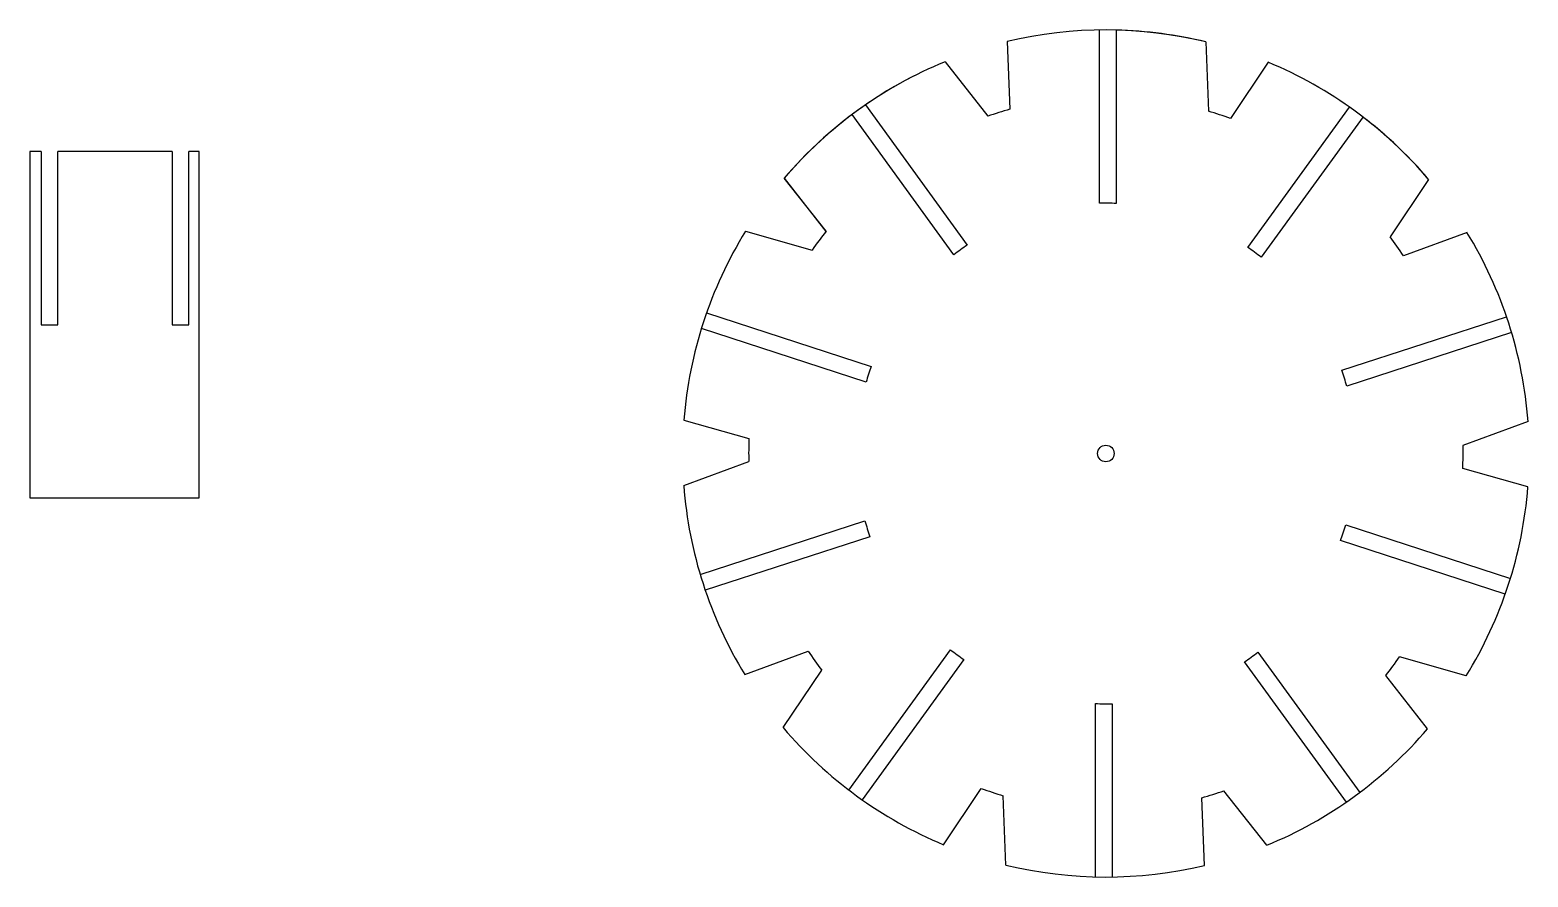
# Model space of a CAD drawing. Header units: millimetres. Extents: x 3224 to 3677, y 1623 to 1879.
import ezdxf

# ---------------------------------------------------------------- set-up
doc = ezdxf.new("R2010")
doc.units = ezdxf.units.MM

msp = doc.modelspace()

# ---------------------------------------------------------------- linework, layer by layer
for p, q in [((3519.81, 1875.54), (3520.59, 1855.08)), ((3547.73, 1826.68), (3547.73, 1879.03)), ((3552.73, 1879.03), (3552.73, 1826.64)), ((3579.86, 1875.43), (3580.66, 1854.5)), ((3500.98, 1869.45), (3513.93, 1852.99)), ((3598.67, 1869.28), (3587.28, 1852.28)), ((3503.64, 1811.12), (3472.87, 1853.48)), ((3476.91, 1856.42), (3507.71, 1814.03)), ((3592.54, 1813.34), (3623.32, 1855.7)), ((3627.36, 1852.76), (3596.56, 1810.37)), ((3224.33, 1842.34), (3224.33, 1737.62)), ((3227.72, 1842.34), (3224.33, 1842.34)), ((3227.72, 1842.34), (3227.72, 1789.98)), ((3232.72, 1789.98), (3232.72, 1842.34)), ((3267.36, 1842.34), (3232.72, 1842.34)), ((3267.36, 1842.34), (3267.36, 1789.98)), ((3275.53, 1842.34), (3272.36, 1842.34)), ((3272.36, 1789.98), (3272.36, 1842.34)), ((3275.53, 1737.62), (3275.53, 1842.34)), ((3452.34, 1834.25), (3464.99, 1818.16)), ((3465.04, 1818.22), (3452.39, 1834.31)), ((3647.19, 1833.9), (3635.53, 1816.5)), ((3440.68, 1818.25), (3460.83, 1812.54)), ((3658.8, 1817.87), (3639.59, 1810.81)), ((3227.72, 1789.98), (3232.72, 1789.98)), ((3267.36, 1789.98), (3272.36, 1789.98)), ((3428.87, 1793.56), (3478.7, 1777.37)), ((3620.95, 1776.22), (3670.75, 1792.4)), ((3477.12, 1772.63), (3427.32, 1788.81)), ((3672.3, 1787.64), (3622.46, 1771.45)), ((3422.02, 1761.18), (3441.72, 1755.6)), ((3677.25, 1760.73), (3657.59, 1753.5)), ((3421.99, 1741.38), (3441.65, 1748.61)), ((3677.22, 1740.94), (3657.52, 1746.52)), ((3224.33, 1737.62), (3275.53, 1737.62)), ((3426.94, 1714.47), (3476.78, 1730.66)), ((3478.28, 1725.89), (3428.49, 1709.71)), ((3622.12, 1729.48), (3671.92, 1713.3)), ((3670.37, 1708.55), (3620.54, 1724.74)), ((3440.44, 1684.24), (3459.65, 1691.31)), ((3471.88, 1649.35), (3502.68, 1691.74)), ((3595.59, 1690.99), (3626.37, 1648.63)), ((3658.56, 1683.86), (3638.41, 1689.57)), ((3452.05, 1668.21), (3463.71, 1685.61)), ((3506.7, 1688.77), (3475.92, 1646.41)), ((3622.33, 1645.69), (3591.53, 1688.08)), ((3646.9, 1667.87), (3634.25, 1683.96)), ((3546.51, 1623.08), (3546.51, 1675.48)), ((3551.51, 1675.44), (3551.51, 1623.08)), ((3500.56, 1632.83), (3511.96, 1649.84)), ((3598.26, 1632.66), (3585.31, 1649.12)), ((3519.38, 1626.68), (3518.58, 1647.61)), ((3579.43, 1626.58), (3578.65, 1647.03))]:
    msp.add_line(p, q)
msp.add_circle((3549.62, 1751.06), 2.5)
for radius, start, end in [(128, 76.3338, 103.4653), (128, 76.3338, 88.6066), (128, 112.3338, 139.4653), (128, 40.3338, 67.4653), (128, 116.9017, 139.4653), (108, 105.5903, 109.2972), (108, 69.5903, 73.2972), (128, 40.3338, 52.6066), (75.64, 87.6418, 91.4299), (128, 148.3338, 175.4653), (128, 148.3338, 175.4653), (108, 141.5453, 145.2972), (108, 33.5903, 37.2972), (128, 4.3338, 31.4653), (128, 4.3338, 31.4653), (75.64, 123.6418, 127.4299), (75.64, 51.6418, 55.4299), (75.64, 159.6418, 163.4299), (75.64, 15.6418, 19.4299), (108, 177.5903, 181.2972), (108, 357.5903, 1.2972), (128, 184.3338, 211.4653), (128, 184.3338, 211.4653), (128, 328.3338, 355.4653), (128, 328.3338, 355.4653), (75.64, 195.6418, 199.4299), (75.64, 339.6418, 343.4299), (108, 213.5903, 217.2972), (75.64, 231.6418, 235.4299), (75.64, 303.6418, 307.4299), (108, 321.5903, 325.2972), (75.64, 267.6418, 271.4299), (128, 220.3338, 247.4653), (128, 220.3338, 247.4653), (128, 292.3338, 319.4653), (108, 249.5903, 253.2972), (108, 285.5903, 289.2972), (128, 256.3338, 283.4653), (128, 256.3338, 283.4653)]:
    msp.add_arc((3549.62, 1751.06), radius, start, end)

doc.saveas('drawing.dxf')
